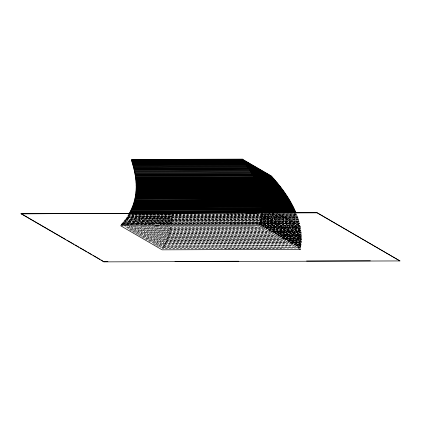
<?xml version="1.0" encoding="UTF-8"?>
<svg xmlns="http://www.w3.org/2000/svg" width="421" height="421" viewBox="0 0 421 421"><rect width="100%" height="100%" fill="white"/><g stroke="black" fill="none" stroke-linecap="round" stroke-linejoin="round"><path stroke-width="0.32" stroke-dasharray="2.1 1.58" d="M154.733 224.361L121.237 224.472L121.211 225.146L127.779 225.124M122.89 225.156L121.764 224.504L121.79 223.825L259.631 223.414L300.694 247.227L300.72 246.548L259.657 222.735L122.337 223.177L122.311 223.851L124.558 225.156M126.258 225.177L122.848 223.198L122.874 222.525L299.005 221.988L299.031 221.314L285.796 213.631M299.031 221.314L123.406 221.867L123.374 222.541L127.91 225.172M293.8 244.369L301.068 244.28L260.541 220.778L123.921 221.204L123.895 221.878L128.979 224.825M290.722 242.812L301.199 242.78L260.941 219.43L260.967 218.757L301.226 242.107L301.136 243.533L260.746 220.104L124.432 220.536L124.406 221.209L130.599 224.803M260.941 219.43L124.937 219.867L124.911 220.541L132.305 224.83M290.358 213.547L298.005 217.962L297.979 218.641L125.426 219.188L125.4 219.867L133.904 224.798M298.005 217.962L125.911 218.51L125.884 219.188L135.494 224.756M288.19 241.307L301.294 241.265L301.32 240.591L261.325 217.394L126.384 217.825L126.358 218.504L137.057 224.709M138.609 224.651L126.821 217.815L126.847 217.141L261.62 216.694L301.347 239.733L301.373 239.054L261.646 216.02L261.62 216.694M261.767 215.999L261.794 215.326L301.383 238.286L301.357 238.96L261.767 215.999L127.3 216.447L127.274 217.125L140.325 224.693M261.899 215.299L261.925 214.626L301.383 237.507L301.357 238.186L261.899 215.299L127.742 215.752L127.716 216.431L141.851 224.63M262.025 214.599L262.051 213.926L301.373 236.728L301.347 237.407L262.025 214.599L128.173 215.052L128.147 215.731L143.366 224.556M181.188 214.184L128.594 214.352L128.568 215.026L145.419 224.798M295.989 247.969L162.959 248.395L162.985 247.716L126.868 226.772M294.779 247.243L163.369 247.664L163.395 246.99L128.526 226.766M127.989 225.488L163.801 246.259L163.774 246.932L129.1 226.824M292.353 245.79L164.169 246.201L164.195 245.522L130.768 226.135M290.49 245.054L164.558 245.459L164.585 244.785L132.957 226.445M134.567 226.414L164.958 244.038L164.932 244.717L133.415 226.435M288.011 243.575L165.3 243.964L165.327 243.291L135.746 226.135M287.448 242.822L165.658 243.212L165.685 242.538L137.904 226.424M285.496 242.075L166.011 242.459L166.037 241.78L139.472 226.377M284.917 241.317L166.348 241.696L166.374 241.023L141.03 226.319M282.933 240.559L166.674 240.933L166.705 240.254L142.566 226.256M281.686 239.796L166.995 240.165L167.021 239.486L144.324 226.324M280.986 239.028L167.305 239.391L167.332 238.712L145.84 226.251M279.065 238.254L167.6 238.612L167.626 237.939L147.334 226.166M278.339 237.481L167.89 237.833L167.916 237.155L149.376 226.403M276.397 236.702L168.163 237.049L168.19 236.37L150.586 226.161M274.987 235.918L168.432 236.26L168.458 235.586L152.607 226.393M273.687 235.134L168.684 235.471L168.71 234.792L154.044 226.287M272.387 234.344L168.926 234.676L168.953 233.997L155.465 226.172M270.929 233.55L169.158 233.876L169.189 233.197L157.249 226.277M270.266 232.75L169.379 233.071L169.405 232.397L158.643 226.156M268.124 231.95L169.589 232.266L169.616 231.592L160.585 226.356M267.44 231.145L169.789 231.461L169.816 230.782L161.938 226.219M265.267 230.345L169.973 230.65L170 229.971L163.743 226.345M264.572 229.534L170.147 229.834L170.173 229.161L165.074 226.198M263.02 228.719L170.31 229.019L170.337 228.34L166.948 226.377M261.646 227.908L170.463 228.198L170.489 227.524L168.237 226.219M260.273 227.087L170.6 227.377L170.631 226.703L258.989 226.419M295.1 213.615L296.8 214.599L296.773 215.278L171.342 215.678L171.368 214.999L170.237 214.347M257.163 213.884L296.473 213.757L296.447 214.431L171.31 214.836L171.336 214.157M283.196 213.536L299.473 222.977L299.447 223.656L171.042 224.067L171.068 223.388L155.354 214.273M284.496 213.584L299.257 222.146L299.231 222.825L171.126 223.235L171.152 222.556L156.954 214.321M294.274 213.794L297.121 215.441L297.094 216.12L171.363 216.52L171.389 215.847L168.542 214.194M286.954 213.61L298.794 220.478L298.768 221.151L171.252 221.562L171.279 220.888L160.001 214.347M288.022 213.547L298.542 219.641L298.515 220.32L171.3 220.725L171.326 220.051L161.217 214.184M289.185 213.531L298.278 218.804L298.252 219.478L171.336 219.888L171.363 219.209L162.838 214.263M291.516 213.526L297.721 217.125L297.694 217.799L171.368 218.204L171.4 217.531L165.753 214.257M292.927 213.673L297.426 216.283L297.4 216.957L171.373 217.362L171.4 216.689L166.9 214.078M159.985 224.346L259.152 224.03L259.125 224.703L257.815 224.709M259.383 224.061L259.41 223.383L300.605 247.274L300.578 247.953L259.383 224.061L159.775 224.377M259.631 223.414L259.657 222.735M300.799 246.495L259.873 222.762L259.899 222.083L300.826 245.822L300.799 246.495L297.437 246.559M260.541 220.778L260.567 220.099L301.094 243.601L300.989 245.022L294.426 245.043M260.746 220.104L260.773 219.43L301.162 242.854L291.321 242.885M261.325 217.394L261.299 218.073L301.294 241.265M262.73 213.547L301.352 235.944L301.325 236.623L262.136 213.894L262.162 213.215M282.049 213.563L299.678 223.809L299.652 224.482L229.392 224.709M281.06 213.7L299.873 224.635L299.847 225.314L261.209 225.435M261.304 226.261L300.026 226.14L300.052 225.461L279.491 213.505M263.541 227.077L300.194 226.961L300.22 226.287L278.344 213.6M277.302 213.721L300.378 227.108L300.352 227.782L265.583 227.893M275.671 213.51L300.526 227.924L300.499 228.603L266.309 228.708M268.503 229.519L300.636 229.419L300.662 228.74L274.513 213.531M269.208 230.329L300.757 230.229L300.783 229.556L273.476 213.715M272.203 213.726L300.894 230.366L300.868 231.04L270.719 231.134M272.066 231.939L300.968 231.845L300.994 231.171L271.056 213.747M269.361 213.579L301.083 231.976L301.057 232.65L273.539 232.739M274.871 233.534L301.131 233.45L301.157 232.776L268.198 213.594M266.935 213.689L301.226 233.576L301.199 234.25L276.313 234.329M277.623 235.118L301.252 235.044L301.278 234.371L265.74 213.757M300.899 245.759L300.926 245.085L260.131 221.425L260.104 222.104L300.899 245.759L296.295 245.775M264.53 213.821L301.32 235.16L301.294 235.834L279.586 235.902M301.252 242.022L301.278 241.349L261.152 218.078L261.125 218.752L301.252 242.022L288.774 242.064M126.821 217.815L261.467 217.383L261.494 216.71L301.352 239.823L301.325 240.502L287.532 240.544M226.461 213.815L245.511 213.752M257.342 213.715L275.081 213.657M226.372 213.984L245.369 213.921M226.061 214.01L245.08 213.947M257.447 213.936L262.136 213.894M171.368 214.999L296.8 214.599M171.389 215.847L297.121 215.441M171.4 216.689L297.426 216.283M171.4 217.531L297.721 217.125M171.363 219.209L298.278 218.804M171.326 220.051L298.542 219.641M171.279 220.888L298.794 220.478M171.152 222.556L299.257 222.146M122.848 223.198L259.873 222.762M171.068 223.388L299.473 222.977M299.678 223.809L170.979 224.219L153.512 214.094M121.764 224.504L154.528 224.398M120.674 225.109L127.879 225.088M259.931 224.767L299.873 224.635M261.33 225.588L300.052 225.461M170.731 226.551L253.426 226.287M262.915 226.403L300.22 226.287M170.489 227.524L259.71 227.235M263.646 227.224L300.378 227.108M170.337 228.34L261.73 228.05M265.677 228.035L300.526 227.924M170.173 229.161L263.283 228.861M266.561 228.85L300.662 228.74M170 229.971L264.635 229.671M268.582 229.655L300.783 229.556M169.816 230.782L265.504 230.476M268.782 230.466L300.894 230.366M169.616 231.592L267.493 231.276M270.777 231.266L300.994 231.171M169.405 232.397L268.982 232.076M272.255 232.066L301.083 231.976M169.189 233.197L269.645 232.876M273.582 232.866L301.157 232.776M168.953 233.997L271.755 233.671M275.034 233.66L301.226 233.576M168.71 234.792L272.403 234.46M276.339 234.45L301.278 234.371M168.458 235.586L274.355 235.244M277.644 235.234L301.32 235.16M168.19 236.37L275.113 236.028M279.707 236.013L301.352 235.944M279.681 236.691L301.325 236.623M167.916 237.155L276.392 236.807M279.681 236.797L301.373 236.728M282.28 237.465L301.347 237.407M167.626 237.939L278.434 237.581M282.37 237.57L301.383 237.507M282.344 238.244L301.357 238.186M167.332 238.712L279.039 238.354M282.328 238.344L301.383 238.286M284.27 239.017L301.357 238.96M167.021 239.486L281.054 239.123M284.333 239.112L301.373 239.054M285.617 239.781L301.347 239.733M166.705 240.254L281.644 239.886M285.585 239.875L301.352 239.823M166.374 241.023L282.975 240.649M287.564 240.633L301.32 240.591M166.037 241.78L284.864 241.401M288.148 241.391L301.278 241.349M165.685 242.538L286.164 242.154M290.095 242.138L301.226 242.107M165.327 243.291L287.385 242.901M291.295 243.564L301.136 243.533M164.958 244.038L287.943 243.643M291.227 243.633L301.094 243.601M164.585 244.785L289.885 244.317M164.195 245.522L290.406 245.117M295.01 245.106L300.926 245.085M163.801 246.259L292.306 245.848M296.237 245.832L300.826 245.822M163.395 246.99L293.59 246.517M298.063 247.232L300.694 247.227M162.985 247.716L294.705 247.295M297.984 247.285L300.605 247.274M296.542 248.011L162.564 248.437L125.2 226.772M224.93 248.916L283.975 248.769M293.942 213.631L296.773 215.278M278.465 213.631L300.026 226.14M277.197 213.621L300.194 226.961M273.418 213.636L300.636 229.419M272.308 213.731L300.757 230.229M269.356 213.515L300.968 231.845M267.025 213.673L301.131 233.45M264.588 213.779L301.252 235.044M301.015 244.348L260.352 220.767L260.325 221.441L300.989 245.022M259.152 224.03L300.483 247.995M259.694 225.035L261.957 226.345M268.751 230.287L271.013 231.597M282.338 238.165L284.601 239.481M289.701 242.433L291.963 243.748M297.626 247.032L300.457 248.674M170.179 214.178L171.31 214.836M168.505 214.036L171.342 215.678M167.379 214.21L171.363 216.52M165.748 214.105L171.373 217.362M164.6 214.278L171.368 218.204M164.022 214.1L171.384 218.373L171.358 219.046L162.864 214.121M161.669 214.284L171.336 219.888M160.064 214.21L171.3 220.725M158.285 214.042L171.252 221.562M158.207 214.173L171.221 221.725L171.194 222.399L157.049 214.194M155.791 214.342L171.126 223.235M154.202 214.3L171.042 224.067M152.36 214.115L170.389 224.572M152.213 214.231L170.31 224.719M151.055 214.247L169.147 224.74M150.329 214.031L168.489 224.561M149.166 214.047L167.326 224.577M149.313 214.336L167.263 224.751M147.603 214.036L166.116 224.772M168.921 226.398L170.6 227.377M147.408 214.136L165.421 224.582M146.255 214.157L164.269 224.609M167.084 226.24L170.463 228.198M146.045 214.252L164.122 224.74M144.887 214.273L162.969 224.756M165.79 226.398L170.31 229.019M144.098 214.036L162.238 224.556M142.935 214.052L161.075 224.572M163.911 226.219L170.147 229.834M142.693 214.136L160.896 224.693M141.524 214.152L158.596 224.051M162.58 226.361L169.973 230.65M141.124 214.147L158.564 224.261M139.972 214.168L157.412 224.282M160.785 226.24L169.789 231.461M139.698 214.242L156.633 224.061M138.541 214.263L155.475 224.083M159.427 226.377L169.589 232.266M138.251 214.326L155.244 224.183M137.093 214.347L154.654 224.53M157.486 226.172L169.379 233.071M136.22 214.078L154.407 224.63M135.052 214.094L153.244 224.646M156.086 226.293L169.158 233.876M134.662 214.11L153.218 224.867M133.515 214.136L151.502 224.567M154.312 226.198L168.926 234.676M133.173 214.184L151.223 224.651M132.02 214.205L150.071 224.672M152.891 226.309L168.684 235.471M131.668 214.247L149.781 224.751M129.373 213.61L148.618 224.772M151.449 226.414L168.432 236.26M129.005 213.647L148.313 224.846M128.979 214.321L147.15 224.861M149.423 226.177L168.163 237.049M128.594 214.352L146.571 224.777M148.229 226.43L167.89 237.833M128.173 215.052L145.082 224.861M146.182 226.193L167.6 238.612M127.742 215.752L143.014 224.609M144.682 226.272L167.305 239.391M127.3 216.447L141.488 224.677M143.161 226.34L166.995 240.165M126.847 217.141L139.756 224.63M141.414 226.282L166.674 240.933M126.384 217.825L138.214 224.688M139.872 226.345L166.348 241.696M125.911 218.51L136.646 224.74M138.314 226.398L166.011 242.459M125.426 219.188L135.067 224.782M136.741 226.445L165.658 243.212M124.937 219.867L133.468 224.814M134.578 226.151L165.3 243.964M124.432 220.536L131.752 224.777M123.921 221.204L130.136 224.803M131.236 226.135L164.558 245.459M123.406 221.867L128.5 224.825M128.473 225.498L164.169 246.201M122.874 222.525L127.421 225.161M122.337 223.177L125.711 225.135M127.374 226.787L163.369 247.664M121.79 223.825L124.048 225.135M125.716 226.793L162.959 248.395M121.237 224.472L122.369 225.13M129.136 229.745L150.65 242.222M153.481 243.864L158.575 246.817"/><path stroke-width="0.63" d="M21.05 213.789L317.024 212.621L399.939 260.931L103.976 261.878L21.05 213.789L317.018 212.837L399.939 260.931M103.976 261.878L101.145 260.015M129.763 212.894L129.789 212.221L262.357 211.795L264.093 212.731M132.547 163.174L132.52 163.848L245.68 163.448L245.654 164.127L276.992 182.351L276.965 183.024L269.093 178.462M130.863 210.732L130.889 210.058L262.583 209.584L268.224 212.858M132.731 163.811L132.704 164.485L245.654 164.127M131.205 210.005L131.231 209.332L262.609 208.911M133.089 165.106L133.062 165.779L247.106 165.395L277.602 183.082L277.571 183.756L273.618 181.462M133.262 165.758L133.236 166.437L247.574 166.053L278.202 183.819L278.176 184.493M133.436 166.421L133.41 167.095L248.043 166.721L278.807 184.561M133.61 167.084L133.583 167.763L248.506 167.39L279.402 185.308L279.376 185.982M132.162 207.806L132.189 207.127L262.678 206.711L262.478 211.037L265.319 212.684M133.773 167.758L133.746 168.432L248.969 168.063L279.997 186.061L279.97 186.74L278.844 186.082M133.941 168.432L133.91 169.11L248.943 168.742L252.326 170.705M132.747 206.322L132.773 205.648L262.662 205.232L275.613 212.742M134.257 169.805L134.231 170.479L250.332 170.121L281.76 188.35L281.733 189.029L250.3 170.8L250.332 170.121M134.41 170.494L134.383 171.168L250.774 170.821L282.338 189.124L282.312 189.803L256.947 175.089M134.557 171.189L134.531 171.868L251.216 171.521L282.912 189.903L282.886 190.576L259.115 176.788M134.699 171.889L134.673 172.568L251.653 172.221L283.486 190.687L283.454 191.36L277.202 187.734M134.836 172.594L134.809 173.273L252.079 172.931L284.049 191.471L284.022 192.144L253.174 174.257M133.767 203.332L133.794 202.659L262.499 202.243L262.472 202.922L279.518 212.831M134.973 173.305L134.946 173.984L252.505 173.647L284.607 192.26L284.58 192.934M135.099 174.02L135.073 174.694L252.479 174.32L254.168 175.299M135.446 176.183L135.42 176.862L254.147 176.536L286.78 195.46L286.754 196.139L254.121 177.209L135.525 177.588L135.551 176.915M134.783 199.549L134.815 198.875L262.03 198.465L262.004 199.138L285.827 212.958M135.736 178.383L135.709 179.057L254.9 178.678L287.806 197.759L287.832 197.081L254.926 177.999L135.62 178.32L135.646 177.646L254.542 177.267L287.311 196.27L287.285 196.944L254.516 177.941L254.542 177.267M136.172 185.798L136.199 185.124L258.068 184.73L292.174 204.511L292.142 205.19L258.036 185.408L136.172 185.798L137.309 186.456M136.183 184.366L136.157 185.04L257.726 184.651L291.695 204.353L291.721 203.68L257.752 183.977L136.13 184.282L136.157 183.609L257.426 183.219L291.264 202.843L291.237 203.522L257.399 183.898L257.426 183.219M242.275 159.796L242.301 159.122L131.431 159.475L131.405 160.154L227.84 159.843M273.287 178.757L273.313 178.083L242.759 160.396L242.785 159.722L131.62 160.075L131.594 160.754L154.612 160.68M214.394 161.096L131.778 161.359L131.805 160.685L243.27 160.327L243.243 161.001L233.408 161.032M274.545 179.478L243.727 161.617L243.754 160.938L131.994 161.296L131.968 161.974L145.771 161.927M209.479 162.343L132.152 162.59L132.178 161.917L244.238 161.559L244.212 162.232L224.551 162.295M245.175 163.49L245.201 162.811L132.336 163.216L132.362 162.543L244.717 162.18L244.69 162.859L275.771 180.904L275.744 181.577M246.127 164.769L246.159 164.09L132.91 164.453L132.883 165.132L246.632 164.743L246.606 165.416L247.727 166.069M247.106 165.395L247.08 166.069L249.9 167.705M247.574 166.053L247.548 166.732L251.516 169.031M248.016 167.395L248.043 166.721M248.479 168.063L248.506 167.39M248.943 168.742L248.969 168.063M249.4 169.421L249.427 168.747L134.099 169.116L134.073 169.789L249.879 169.431L281.175 187.582L281.149 188.261M249.879 169.431L249.853 170.11L251.532 171.079M250.748 171.494L250.774 170.821M251.216 171.521L251.19 172.194L252.884 173.178M251.653 172.221L251.626 172.899L255.037 174.878M252.053 173.605L252.079 172.931M252.479 174.32L252.505 173.647M252.9 175.036L252.926 174.362L135.22 174.736L135.194 175.415L252.9 175.036L259.12 178.646M253.337 175.083L253.31 175.757L285.68 194.528L285.706 193.855L253.337 175.083L135.336 175.462L135.309 176.136L253.747 175.804L286.248 194.655L286.222 195.333M253.721 176.483L253.747 175.804M254.121 177.209L254.147 176.536M254.9 178.678L254.926 177.999M255.31 178.736L255.284 179.414L135.794 179.799L135.82 179.12L255.31 178.736L288.343 197.896L288.317 198.575L255.842 179.741M255.652 180.156L255.679 179.478L135.894 179.862L135.867 180.541L255.652 180.156L288.822 199.391L288.853 198.717L255.679 179.478M256.021 180.898L256.047 180.22L135.962 180.609L135.936 181.283L256.021 180.898L289.322 200.212L289.348 199.538L256.047 180.22M256.378 181.646L256.405 180.967L136.025 181.356L135.999 182.03L256.378 181.646L289.811 201.038L289.843 200.359L256.405 180.967M256.752 181.714L256.726 182.393L136.046 182.777L136.078 182.104L256.752 181.714L290.322 201.185L290.295 201.864L257.294 182.725M257.068 183.146L257.094 182.467L136.12 182.856L136.094 183.53L257.068 183.146L290.774 202.69L290.8 202.017L257.094 182.467M257.726 184.651L257.752 183.977M258.036 185.408L258.068 184.73M258.373 185.493L258.347 186.166L136.183 186.556L136.209 185.882L258.373 185.493L292.611 205.348L292.584 206.022L258.904 186.492M258.641 186.924L258.668 186.25L136.209 186.64L136.183 187.319L258.641 186.924L293.016 206.858L293.042 206.185L258.668 186.25M258.931 187.687L258.957 187.008L136.199 187.403L136.172 188.082L258.931 187.687L293.437 207.7L293.463 207.021L258.957 187.008M259.204 188.45L259.231 187.771L136.178 188.166L136.151 188.845L259.204 188.45L293.847 208.537L293.874 207.863L259.231 187.771M259.473 189.213L259.499 188.534L136.151 188.929L136.12 189.608L259.473 189.213L294.247 209.379L294.274 208.705L259.499 188.534M259.731 189.976L259.757 189.297L136.109 189.697L136.083 190.371L259.731 189.976L294.642 210.221L294.668 209.547L259.757 189.297M259.978 190.739L260.01 190.066L136.062 190.46L136.036 191.139L259.978 190.739L295.421 211.231L295.395 211.905M260.22 191.502L260.246 190.829L135.999 191.229L135.972 191.902L260.22 191.502L295.784 212.073L295.752 212.747L260.446 192.271L135.904 192.671L135.93 191.992L260.473 191.592L260.446 192.271M260.662 193.034L260.688 192.36L135.851 192.76L135.825 193.434L260.662 193.034L294.979 212.937M260.867 193.802L260.894 193.123L135.757 193.523L135.73 194.202L260.867 193.802L293.969 212.958M261.062 194.565L261.088 193.892L135.657 194.291L135.63 194.965L261.062 194.565L292.805 212.973M261.246 195.328L261.273 194.655L135.546 195.055L135.52 195.733L261.246 195.328L291.4 212.815M261.42 196.091L261.446 195.418L135.42 195.823L135.394 196.496L261.42 196.091L290.385 212.868M261.583 196.854L261.609 196.181L135.283 196.586L135.257 197.26L261.583 196.854L289.232 212.889M261.736 197.617L261.762 196.944L135.141 197.349L135.115 198.023L261.736 197.617L288.048 212.868M261.873 198.38L261.899 197.707L134.983 198.112L134.957 198.786L261.873 198.38L286.885 212.884M262.12 199.901L262.146 199.222L134.631 199.633L134.604 200.307L262.12 199.901L284.322 212.779M262.225 200.659L262.251 199.98L134.441 200.391L134.415 201.064L262.225 200.659L283.359 212.926M262.32 201.412L262.346 200.738L134.236 201.149L134.21 201.822L262.32 201.412L282.196 212.942M262.399 202.169L262.425 201.491L134.02 201.901L133.994 202.58L262.399 202.169L280.923 212.91M262.53 203.669L262.557 202.996L133.557 203.406L133.531 204.085L262.53 203.669L278.492 212.958M262.357 211.795L262.33 212.473L129.405 212.937M276.076 212.973L262.615 205.164L262.604 203.743L133.31 204.159L133.278 204.832L262.578 204.417L277.328 212.973M262.436 211.079L262.409 211.752L130.142 212.179L130.168 211.505L262.436 211.079L265.246 212.71M273.382 212.873L262.646 206.648L262.662 205.232M271.429 176.704L271.456 176.031L242.301 159.122M272.05 177.383L272.077 176.709L242.785 159.722M272.666 178.067L272.692 177.394L243.27 160.327M273.903 179.451L273.929 178.778L244.238 161.559M275.134 180.862L275.16 180.188L245.201 162.811M295.021 211.063L295.047 210.389L260.01 190.066M300.326 249.39L258.862 225.346L120.648 225.788L162.111 249.832L300.326 249.39L300.352 248.716M175.662 160.612L242.759 160.396M162.206 161.875L243.727 161.617M262.615 205.164L133.02 205.58L133.047 204.906L262.641 204.49L277.223 212.947M262.678 205.974L132.489 206.39L132.462 207.064L262.646 206.648M262.536 210.311L130.531 210.784L130.505 211.458L262.478 211.037M245.796 213.236L256.978 213.2M155.36 225.035L159.301 225.025M103.982 261.662L107.929 261.651M175.015 261.436L238.812 261.231M306.556 261.015L370.354 260.81M246.638 162.969L250.6 165.269M254.558 167.563L255.689 168.221M259.652 170.521L260.783 171.173M264.746 173.473L265.877 174.131M267.572 175.115L268.709 175.768M269.84 176.425L270.971 177.083M246.159 164.09L276.381 181.625M247.248 165.416L250.606 167.363M251.726 168.016L255.647 170.289M256.763 170.937L260.683 173.21M261.804 173.857L262.92 174.505M264.041 175.157L265.719 176.131M266.84 176.778L267.961 177.43M269.077 178.078L270.198 178.725M271.319 179.378L272.997 180.351M274.118 180.998L275.239 181.651M248.853 166.721L249.979 167.374M251.1 168.026L252.789 169.005M253.916 169.658L255.037 170.305M256.163 170.958L257.847 171.936M258.973 172.589L260.099 173.242M261.225 173.894L262.909 174.873M264.035 175.525L265.156 176.178M266.282 176.831L267.972 177.809M251.032 168.363L254.984 170.658M256.115 171.31L259.499 173.273M261.194 174.257L264.583 176.225M266.277 177.204L272.492 180.809M252.653 169.689L253.789 170.347M255.489 171.336L259.457 173.636M260.594 174.294L261.73 174.952M263.43 175.941L264.562 176.599M265.698 177.257L266.835 177.915M268.535 178.899L272.503 181.204M273.639 181.861L274.771 182.519M275.908 183.177L277.607 184.166M249.695 168.368L250.811 169.016M251.932 169.668L255.847 171.936M256.963 172.584L270.387 180.372M271.508 181.019L275.423 183.288M276.539 183.94L277.66 184.587M249.043 168.389L265.335 177.841M266.456 178.493L270.387 180.772M271.513 181.425L272.634 182.077M273.761 182.725L275.445 183.703M276.565 184.356L277.692 185.008M249.427 168.747L280.591 186.819L280.565 187.498L278.865 186.508M253.453 171.358L257.405 173.652M258.531 174.305L262.483 176.594M263.609 177.246L265.304 178.23M266.43 178.883L270.382 181.177M271.508 181.83L272.64 182.482M273.766 183.14L275.46 184.119M276.586 184.772L277.713 185.429M250.532 170.079L251.663 170.737M253.363 171.721L257.331 174.02M258.462 174.678L262.43 176.978M263.567 177.636L264.698 178.293M265.83 178.951L267.53 179.935M268.666 180.593L272.629 182.893M273.766 183.551L275.466 184.54M276.597 185.198L277.728 185.85M252.647 171.731L253.763 172.378M254.884 173.026L258.794 175.294M259.915 175.941L280.591 187.934M251.874 172.147L255.821 174.436M254.021 173.836L257.978 176.136M256.173 175.536L262.993 179.493M264.13 180.151L276.065 187.077M252.926 174.362L285.159 193.055L285.133 193.728L275.518 188.155M255.294 175.952L259.236 178.241M260.362 178.893L264.304 181.177M265.43 181.83L284.017 192.607M260.252 179.299L274.387 187.498M254.279 176.804L285.659 195.007M260.688 192.36L296.131 212.915M261.273 194.655L292.569 212.805M262.636 205.906L274.539 212.852M262.651 207.385L272.287 212.979M271.198 212.395L262.667 207.448L131.884 207.863L131.857 208.542L262.636 208.121L270.603 212.742M269.956 212.421L262.641 208.179L131.562 208.6L131.536 209.274L262.615 208.853L269.366 212.768M262.562 209.637L267.661 212.594M262.504 210.358L267.067 212.942M21.061 213.568L65.929 239.591M67.065 240.254L73.88 244.206M75.017 244.864L78.99 247.169M80.127 247.827L86.942 251.779M88.078 252.442L92.057 254.747M93.194 255.405L100.009 259.357"/></g></svg>
